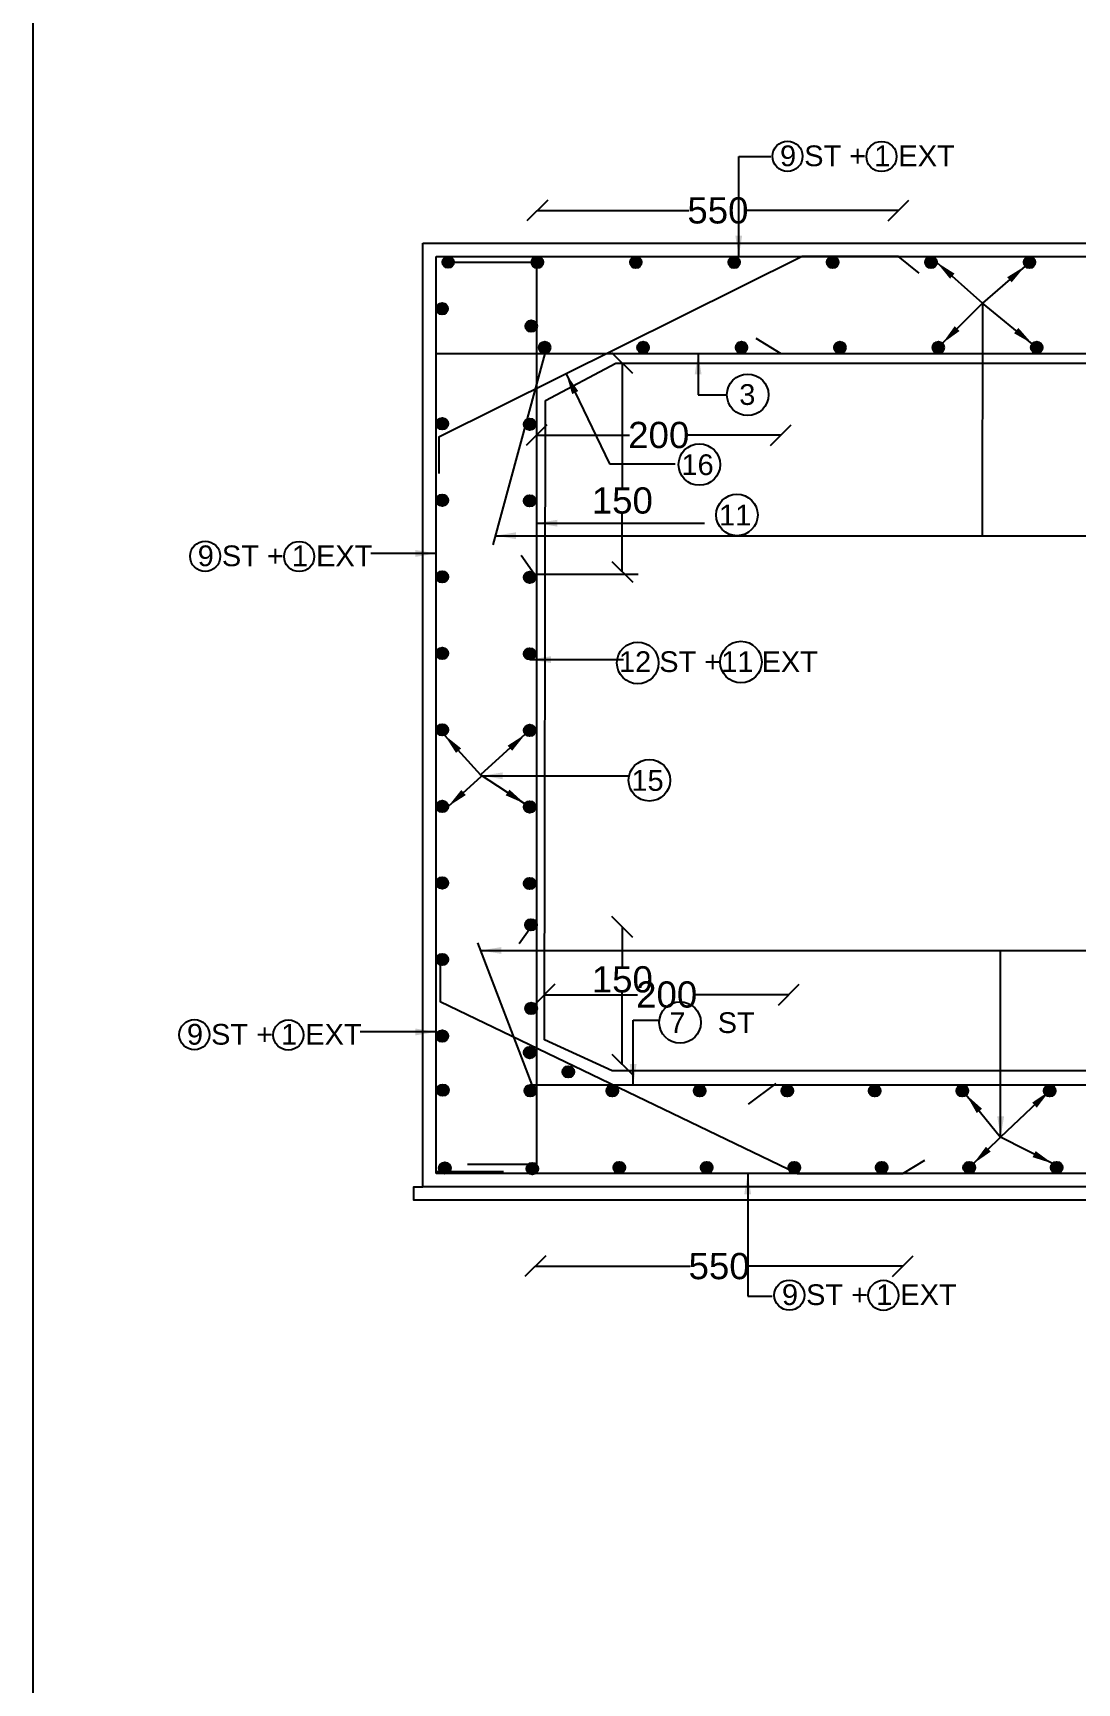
# Model space of a CAD drawing. Header units: millimetres. Extents: x 5124 to 6568637, y 2311 to 91879094.
# Drawn here: x 3687079 to 3691852, y 45938959 to 45946505 of the extents above; entities that cross this region are included whole.
import ezdxf

# ---------------------------------------------------------------- set-up
doc = ezdxf.new("R2010")
doc.units = ezdxf.units.MM
doc.header["$MEASUREMENT"] = 0
for name, color, linetype in [('DIMENSION', 7, 'Continuous'), ('DRAWING', 7, 'Continuous'), ('TEXT', 7, 'Continuous')]:
    doc.layers.add(name, color=color, linetype=linetype)
doc.styles.get("Standard").update_dxf_attribs({"font": 'arial.ttf', "height": 120})
doc.dimstyles.get("Standard").update_dxf_attribs({"dimtxt": 200, "dimasz": 110, "dimexe": 0.18, "dimexo": 0.0625, "dimgap": 0.09, "dimtad": 0, "dimtih": 1, "dimtoh": 1, "dimdec": 0, "dimzin": 0, "dimdsep": 46, "dimtxsty": 'Standard', "dimblk": 'OBLIQUE', "dimcen": 0.09, "dimse1": 1, "dimse2": 1, "dimadec": 0, "dimazin": 0, "dimtfac": 1, "dimtdec": 0, "dimtofl": 0, "dimtmove": 0, "dimatfit": 3, "dimfxl": 1, "dimtolj": 1, "dimtzin": 0, "dimarcsym": 0})

# ---------------------------------------------------------------- blocks, each defined once
blk = doc.blocks.new('_Oblique')
at = {"color": 0, "linetype": 'ByBlock', "lineweight": -2}
blk.add_line((-0.5, -0.5), (0.5, 0.5), dxfattribs=at)
blk = doc.blocks.new('*D116')
at = {"layer": 'Defpoints', "color": 0, "linetype": 'Continuous', "transparency": 16777216}
for p in [(3691036, 45945692.7), (3689384.9, 45945482.2), (3691036, 45945483.2)]:
    blk.add_point(p, dxfattribs=at)
at = {"layer": 'DIMENSION', "color": 0, "linetype": 'Continuous', "lineweight": -2, "transparency": 16777216}
for p, q in [((3689384.9, 45945692.7), (3690078, 45945692.7)), ((3691036, 45945692.7), (3690342.9, 45945692.7))]:
    blk.add_line(p, q, dxfattribs=at)
at = {"layer": 'DIMENSION', "color": 0, "linetype": 'Continuous', "lineweight": -2, "transparency": 16777216, "xscale": 95, "yscale": 95, "zscale": 95, "rotation": 180}
blk.add_blockref('_Oblique', (3689384.9, 45945692.7), dxfattribs=at)
at = {"layer": 'DIMENSION', "color": 0, "linetype": 'Continuous', "lineweight": -2, "transparency": 16777216, "xscale": 95, "yscale": 95, "zscale": 95}
blk.add_blockref('_Oblique', (3691036, 45945692.7), dxfattribs=at)
at = {"layer": 'DIMENSION', "color": 0, "linetype": 'Continuous', "transparency": 16777216, "insert": (3690210.4, 45945692.7), "char_height": 120, "attachment_point": 5}
blk.add_mtext('\\A1;550', dxfattribs=at)
blk = doc.blocks.new('*D117')
at = {"layer": 'Defpoints', "color": 0, "linetype": 'Continuous', "transparency": 16777216}
for p in [(3690498.6, 45945039.1), (3689381.3, 45944902.9), (3689381.3, 45944665.7)]:
    blk.add_point(p, dxfattribs=at)
at = {"layer": 'DIMENSION', "color": 0, "linetype": 'Continuous', "lineweight": -2, "transparency": 16777216}
for p, q in [((3689381.3, 45944665.7), (3689806.5, 45944665.7)), ((3690498.6, 45944665.7), (3690073.4, 45944665.7))]:
    blk.add_line(p, q, dxfattribs=at)
at = {"layer": 'DIMENSION', "color": 0, "linetype": 'Continuous', "lineweight": -2, "transparency": 16777216, "xscale": 95, "yscale": 95, "zscale": 95, "rotation": 180}
blk.add_blockref('_Oblique', (3689381.3, 45944665.7), dxfattribs=at)
at = {"layer": 'DIMENSION', "color": 0, "linetype": 'Continuous', "lineweight": -2, "transparency": 16777216, "xscale": 95, "yscale": 95, "zscale": 95}
blk.add_blockref('_Oblique', (3690498.6, 45944665.7), dxfattribs=at)
at = {"layer": 'DIMENSION', "color": 0, "linetype": 'Continuous', "transparency": 16777216, "insert": (3689940, 45944665.7), "char_height": 120, "attachment_point": 5}
blk.add_mtext('\\A1;200', dxfattribs=at)
blk = doc.blocks.new('*D118')
at = {"layer": 'Defpoints', "color": 0, "linetype": 'Continuous', "transparency": 16777216}
for p in [(3689770.6, 45944995.2), (3689770.6, 45944040.8), (3689773.3, 45944040.8)]:
    blk.add_point(p, dxfattribs=at)
at = {"layer": 'DIMENSION', "color": 0, "linetype": 'Continuous', "lineweight": -2, "transparency": 16777216}
for p, q in [((3689773.3, 45944995.2), (3689773.3, 45944427.5)), ((3689773.3, 45944040.8), (3689773.3, 45944304.8))]:
    blk.add_line(p, q, dxfattribs=at)
at = {"layer": 'DIMENSION', "color": 0, "linetype": 'Continuous', "lineweight": -2, "transparency": 16777216, "xscale": 95, "yscale": 95, "zscale": 95}
for p, rotation in [((3689773.3, 45944995.2), 90), ((3689773.3, 45944040.8), 270)]:
    blk.add_blockref('_Oblique', p, dxfattribs=dict(at, rotation=rotation))
at = {"layer": 'DIMENSION', "color": 0, "linetype": 'Continuous', "transparency": 16777216, "insert": (3689773.3, 45944366.1), "char_height": 120, "attachment_point": 5}
blk.add_mtext('\\A1;150', dxfattribs=at)
blk = doc.blocks.new('*D119')
at = {"layer": 'Defpoints', "color": 0, "linetype": 'Continuous', "transparency": 16777216}
for p in [(3690534.9, 45942480.2), (3689417.5, 45942344.1), (3689417.5, 45942106.9)]:
    blk.add_point(p, dxfattribs=at)
at = {"layer": 'DIMENSION', "color": 0, "linetype": 'Continuous', "lineweight": -2, "transparency": 16777216}
for p, q in [((3689417.5, 45942106.9), (3689842.7, 45942106.9)), ((3690534.9, 45942106.9), (3690109.7, 45942106.9))]:
    blk.add_line(p, q, dxfattribs=at)
at = {"layer": 'DIMENSION', "color": 0, "linetype": 'Continuous', "lineweight": -2, "transparency": 16777216, "xscale": 95, "yscale": 95, "zscale": 95, "rotation": 180}
blk.add_blockref('_Oblique', (3689417.5, 45942106.9), dxfattribs=at)
at = {"layer": 'DIMENSION', "color": 0, "linetype": 'Continuous', "lineweight": -2, "transparency": 16777216, "xscale": 95, "yscale": 95, "zscale": 95}
blk.add_blockref('_Oblique', (3690534.9, 45942106.9), dxfattribs=at)
at = {"layer": 'DIMENSION', "color": 0, "linetype": 'Continuous', "transparency": 16777216, "insert": (3689976.2, 45942106.9), "char_height": 120, "attachment_point": 5}
blk.add_mtext('\\A1;200', dxfattribs=at)
blk = doc.blocks.new('*D120')
at = {"layer": 'Defpoints', "color": 0, "linetype": 'Continuous', "transparency": 16777216}
for p in [(3689770.6, 45942416.2), (3689770.6, 45941787.8), (3689773.3, 45941787.8)]:
    blk.add_point(p, dxfattribs=at)
at = {"layer": 'DIMENSION', "color": 0, "linetype": 'Continuous', "lineweight": -2, "transparency": 16777216}
for p, q in [((3689773.3, 45942416.2), (3689773.3, 45942237.7)), ((3689773.3, 45941787.8), (3689773.3, 45942115))]:
    blk.add_line(p, q, dxfattribs=at)
at = {"layer": 'DIMENSION', "color": 0, "linetype": 'Continuous', "lineweight": -2, "transparency": 16777216, "xscale": 95, "yscale": 95, "zscale": 95}
for p, rotation in [((3689773.3, 45942416.2), 90), ((3689773.3, 45941787.8), 270)]:
    blk.add_blockref('_Oblique', p, dxfattribs=dict(at, rotation=rotation))
at = {"layer": 'DIMENSION', "color": 0, "linetype": 'Continuous', "transparency": 16777216, "insert": (3689773.3, 45942176.3), "char_height": 120, "attachment_point": 5}
blk.add_mtext('\\A1;150', dxfattribs=at)
blk = doc.blocks.new('*D121')
at = {"layer": 'Defpoints', "color": 0, "linetype": 'Continuous', "transparency": 16777216}
for p in [(3689375.4, 45941288.7), (3691056.4, 45941288.7), (3691056.4, 45940865)]:
    blk.add_point(p, dxfattribs=at)
at = {"layer": 'DIMENSION', "color": 0, "linetype": 'Continuous', "lineweight": -2, "transparency": 16777216}
for p, q in [((3689375.4, 45940865), (3690083.5, 45940865)), ((3691056.4, 45940865), (3690348.4, 45940865))]:
    blk.add_line(p, q, dxfattribs=at)
at = {"layer": 'DIMENSION', "color": 0, "linetype": 'Continuous', "lineweight": -2, "transparency": 16777216, "xscale": 95, "yscale": 95, "zscale": 95, "rotation": 180}
blk.add_blockref('_Oblique', (3689375.4, 45940865), dxfattribs=at)
at = {"layer": 'DIMENSION', "color": 0, "linetype": 'Continuous', "lineweight": -2, "transparency": 16777216, "xscale": 95, "yscale": 95, "zscale": 95}
blk.add_blockref('_Oblique', (3691056.4, 45940865), dxfattribs=at)
at = {"layer": 'DIMENSION', "color": 0, "linetype": 'Continuous', "transparency": 16777216, "insert": (3690215.9, 45940865), "char_height": 120, "attachment_point": 5}
blk.add_mtext('\\A1;550', dxfattribs=at)

msp = doc.modelspace()

# ---------------------------------------------------------------- hatches: boundary and pattern name
at = {"layer": 'DRAWING', "linetype": 'Continuous'}
for points in [[(3688950.4, 45945456.8, 1), (3689003.1, 45945456.8, 1)], [(3689358.5, 45945456.8, 1), (3689411.2, 45945456.8, 1)], [(3689358.5, 45945455.8, 1), (3689411.2, 45945455.8, 1)], [(3689808.5, 45945456.8, 1), (3689861.2, 45945456.8, 1)], [(3689808.5, 45945455.8, 1), (3689861.2, 45945455.8, 1)], [(3690258.5, 45945456.8, 1), (3690311.2, 45945456.8, 1)], [(3690258.5, 45945455.8, 1), (3690311.2, 45945455.8, 1)], [(3690708.5, 45945456.8, 1), (3690761.2, 45945456.8, 1)], [(3690708.5, 45945455.8, 1), (3690761.2, 45945455.8, 1)], [(3691158.5, 45945456.8, 1), (3691211.2, 45945456.8, 1)], [(3691158.5, 45945455.8, 1), (3691211.2, 45945455.8, 1)], [(3691608.5, 45945456.8, 1), (3691661.2, 45945456.8, 1)], [(3691608.5, 45945455.8, 1), (3691661.2, 45945455.8, 1)], [(3688923.4, 45945243.9, 1), (3688976.1, 45945243.9, 1)], [(3689330.5, 45945164.3, 1), (3689383.2, 45945164.3, 1)], [(3689392, 45945067, 1), (3689444.7, 45945067, 1)], [(3689392, 45945066, 1), (3689444.7, 45945066, 1)], [(3689842, 45945067, 1), (3689894.7, 45945067, 1)], [(3689842, 45945066, 1), (3689894.7, 45945066, 1)], [(3690292, 45945067, 1), (3690344.7, 45945067, 1)], [(3690292, 45945066, 1), (3690344.7, 45945066, 1)], [(3690742, 45945067, 1), (3690794.7, 45945067, 1)], [(3690742, 45945066, 1), (3690794.7, 45945066, 1)], [(3691192, 45945067, 1), (3691244.7, 45945067, 1)], [(3691192, 45945066, 1), (3691244.7, 45945066, 1)], [(3691642, 45945067, 1), (3691694.7, 45945067, 1)], [(3691642, 45945066, 1), (3691694.7, 45945066, 1)], [(3688923.2, 45944717.8, 1), (3688975.9, 45944717.8, 1)], [(3688924.2, 45944717.8, 1), (3688976.9, 45944717.8, 1)], [(3689323, 45944715.4, 1), (3689375.8, 45944715.4, 1)], [(3689324, 45944715.4, 1), (3689376.8, 45944715.4, 1)], [(3688923.2, 45944367.8, 1), (3688975.9, 45944367.8, 1)], [(3688924.2, 45944367.8, 1), (3688976.9, 45944367.8, 1)], [(3689323, 45944365.4, 1), (3689375.8, 45944365.4, 1)], [(3689324, 45944365.4, 1), (3689376.8, 45944365.4, 1)], [(3688923.2, 45944017.8, 1), (3688975.9, 45944017.8, 1)], [(3688924.2, 45944017.8, 1), (3688976.9, 45944017.8, 1)], [(3689323, 45944015.4, 1), (3689375.8, 45944015.4, 1)], [(3689324, 45944015.4, 1), (3689376.8, 45944015.4, 1)], [(3688923.2, 45943667.8, 1), (3688975.9, 45943667.8, 1)], [(3688924.2, 45943667.8, 1), (3688976.9, 45943667.8, 1)], [(3689323, 45943665.4, 1), (3689375.8, 45943665.4, 1)], [(3689324, 45943665.4, 1), (3689376.8, 45943665.4, 1)], [(3688923.2, 45943317.8, 1), (3688975.9, 45943317.8, 1)], [(3688924.2, 45943317.8, 1), (3688976.9, 45943317.8, 1)], [(3689323, 45943315.4, 1), (3689375.8, 45943315.4, 1)], [(3689324, 45943315.4, 1), (3689376.8, 45943315.4, 1)], [(3688923.2, 45942967.8, 1), (3688975.9, 45942967.8, 1)], [(3688924.2, 45942967.8, 1), (3688976.9, 45942967.8, 1)], [(3689323, 45942965.4, 1), (3689375.8, 45942965.4, 1)], [(3689324, 45942965.4, 1), (3689376.8, 45942965.4, 1)], [(3688923.2, 45942617.8, 1), (3688975.9, 45942617.8, 1)], [(3688924.2, 45942617.8, 1), (3688976.9, 45942617.8, 1)], [(3689323, 45942615.4, 1), (3689375.8, 45942615.4, 1)], [(3689324, 45942615.4, 1), (3689376.8, 45942615.4, 1)], [(3689328.6, 45942426.2, 1), (3689381.3, 45942426.2, 1)], [(3689329.6, 45942426.2, 1), (3689382.3, 45942426.2, 1)], [(3688923.2, 45942267.8, 1), (3688975.9, 45942267.8, 1)], [(3688924.2, 45942267.8, 1), (3688976.9, 45942267.8, 1)], [(3689329.6, 45942044.3, 1), (3689382.3, 45942044.3, 1)], [(3689330.6, 45942044.3, 1), (3689383.3, 45942044.3, 1)], [(3688923.2, 45941917.8, 1), (3688975.9, 45941917.8, 1)], [(3688924.2, 45941917.8, 1), (3688976.9, 45941917.8, 1)], [(3689323, 45941842.2, 1), (3689375.8, 45941842.2, 1)], [(3689324, 45941842.2, 1), (3689376.8, 45941842.2, 1)], [(3689499.6, 45941754.1, 1), (3689552.3, 45941754.1, 1)], [(3689500.6, 45941754.1, 1), (3689553.3, 45941754.1, 1)], [(3688925.8, 45941670.2, 1), (3688978.5, 45941670.2, 1)], [(3688926.8, 45941670.2, 1), (3688979.5, 45941670.2, 1)], [(3689325.6, 45941667.8, 1), (3689378.3, 45941667.8, 1)], [(3689326.6, 45941667.8, 1), (3689379.3, 45941667.8, 1)], [(3689700.7, 45941668.2, 1), (3689753.4, 45941668.2, 1)], [(3689700.7, 45941667.2, 1), (3689753.4, 45941667.2, 1)], [(3689701.7, 45941668.2, 1), (3689754.4, 45941668.2, 1)], [(3689701.7, 45941667.2, 1), (3689754.4, 45941667.2, 1)], [(3690100.7, 45941668.2, 1), (3690153.4, 45941668.2, 1)], [(3690100.7, 45941667.2, 1), (3690153.4, 45941667.2, 1)], [(3690101.7, 45941668.2, 1), (3690154.4, 45941668.2, 1)], [(3690101.7, 45941667.2, 1), (3690154.4, 45941667.2, 1)], [(3690500.7, 45941668.2, 1), (3690553.4, 45941668.2, 1)], [(3690500.7, 45941667.2, 1), (3690553.4, 45941667.2, 1)], [(3690501.7, 45941668.2, 1), (3690554.4, 45941668.2, 1)], [(3690501.7, 45941667.2, 1), (3690554.4, 45941667.2, 1)], [(3690900.7, 45941668.2, 1), (3690953.4, 45941668.2, 1)], [(3690900.7, 45941667.2, 1), (3690953.4, 45941667.2, 1)], [(3690901.7, 45941668.2, 1), (3690954.4, 45941668.2, 1)], [(3690901.7, 45941667.2, 1), (3690954.4, 45941667.2, 1)], [(3691300.7, 45941668.2, 1), (3691353.4, 45941668.2, 1)], [(3691300.7, 45941667.2, 1), (3691353.4, 45941667.2, 1)], [(3691301.7, 45941668.2, 1), (3691354.4, 45941668.2, 1)], [(3691301.7, 45941667.2, 1), (3691354.4, 45941667.2, 1)], [(3691700.7, 45941668.2, 1), (3691753.4, 45941668.2, 1)], [(3691700.7, 45941667.2, 1), (3691753.4, 45941667.2, 1)], [(3691701.7, 45941668.2, 1), (3691754.4, 45941668.2, 1)], [(3691701.7, 45941667.2, 1), (3691754.4, 45941667.2, 1)], [(3688935, 45941313.9, 1), (3688987.7, 45941313.9, 1)], [(3688936, 45941313.9, 1), (3688988.7, 45941313.9, 1)], [(3689334.8, 45941311.5, 1), (3689387.5, 45941311.5, 1)], [(3689335.8, 45941311.5, 1), (3689388.5, 45941311.5, 1)], [(3689732.5, 45941316.8, 1), (3689785.2, 45941316.8, 1)], [(3689732.5, 45941315.8, 1), (3689785.2, 45941315.8, 1)], [(3689733.5, 45941316.8, 1), (3689786.2, 45941316.8, 1)], [(3689733.5, 45941315.8, 1), (3689786.2, 45941315.8, 1)], [(3690132.5, 45941316.8, 1), (3690185.2, 45941316.8, 1)], [(3690132.5, 45941315.8, 1), (3690185.2, 45941315.8, 1)], [(3690133.5, 45941316.8, 1), (3690186.2, 45941316.8, 1)], [(3690133.5, 45941315.8, 1), (3690186.2, 45941315.8, 1)], [(3690532.5, 45941316.8, 1), (3690585.2, 45941316.8, 1)], [(3690532.5, 45941315.8, 1), (3690585.2, 45941315.8, 1)], [(3690533.5, 45941316.8, 1), (3690586.2, 45941316.8, 1)], [(3690533.5, 45941315.8, 1), (3690586.2, 45941315.8, 1)], [(3690932.5, 45941316.8, 1), (3690985.2, 45941316.8, 1)], [(3690932.5, 45941315.8, 1), (3690985.2, 45941315.8, 1)], [(3690933.5, 45941316.8, 1), (3690986.2, 45941316.8, 1)], [(3690933.5, 45941315.8, 1), (3690986.2, 45941315.8, 1)], [(3691332.5, 45941316.8, 1), (3691385.2, 45941316.8, 1)], [(3691332.5, 45941315.8, 1), (3691385.2, 45941315.8, 1)], [(3691333.5, 45941316.8, 1), (3691386.2, 45941316.8, 1)], [(3691333.5, 45941315.8, 1), (3691386.2, 45941315.8, 1)], [(3691732.5, 45941316.8, 1), (3691785.2, 45941316.8, 1)], [(3691732.5, 45941315.8, 1), (3691785.2, 45941315.8, 1)], [(3691733.5, 45941316.8, 1), (3691786.2, 45941316.8, 1)], [(3691733.5, 45941315.8, 1), (3691786.2, 45941315.8, 1)]]:
    msp.add_hatch(color=256, dxfattribs=at).paths.add_polyline_path(points)

# ---------------------------------------------------------------- linework, layer by layer
at = {"layer": 'DIMENSION', "linetype": 'Continuous'}
for points in [[(3690383.9, 45945109.1), (3690498.6, 45945039.1)], [(3689311.3, 45944117), (3689372, 45944030.6), (3689846, 45944030.6)], [(3689381.3, 45942450.4), (3689301, 45942339.4)], [(3696481, 45941228.1), (3696481, 45941167.4), (3688820.1, 45941167.4), (3688820.1, 45941228.1), (3688861.9, 45941228.1)]]:
    msp.add_lwpolyline(points, dxfattribs=at)
for centre, radius in [((3690528.7, 45945941), 69), ((3690958.4, 45945939.8), 69), ((3690346.5, 45944850.1), 94.9), ((3690125.5, 45944531.2), 94.9), ((3690297.5, 45944300.7), 94.9), ((3687866, 45944111.8), 69), ((3688295.7, 45944110.5), 69), ((3689844.1, 45943624), 95.3), ((3690315.7, 45943628.2), 94.9), ((3689896.9, 45943087.3), 94.9), ((3690037.3, 45941979.7), 94.9), ((3687816.6, 45941923.7), 69), ((3688246.3, 45941922.5), 69), ((3690537.3, 45940732.9), 69), ((3690967, 45940731.7), 69)]:
    msp.add_circle(centre, radius, dxfattribs=at)
at = {"layer": 'DRAWING', "linetype": 'Continuous'}
for p, q in [((3688861.9, 45945543.8), (3700381.2, 45945543.8)), ((3688861.9, 45941228.1), (3688861.9, 45945543.8)), ((3688922.5, 45945483.2), (3700381.2, 45945483.2)), ((3688922.5, 45941288.7), (3688922.5, 45945483.2)), ((3700381.2, 45941288.7), (3688922.5, 45941288.7)), ((3700381.2, 45941228.1), (3688861.9, 45941228.1))]:
    msp.add_line(p, q, dxfattribs=at)
msp.add_lwpolyline([(3722970.4, 45956413.9), (3687078.7, 45956413.9), (3687078.7, 45931147.2), (3722970.4, 45931147.2)], close=True, dxfattribs=at)
for points in [[(3691130.6, 45945406.3), (3691036, 45945483.2), (3690595.1, 45945483.2), (3688934.6, 45944655.8), (3688934.6, 45944490.4)], [(3689003.1, 45945456.8), (3689381.3, 45945456.8), (3689381.3, 45941330.5), (3689065.4, 45941330.5)], [(3691420.6, 45945269.4), (3691419.1, 45944205.8)], [(3688922.5, 45945039.1), (3700381.2, 45945039.1)], [(3689418.3, 45945039.6), (3689181.1, 45944163.7)], [(3689422.5, 45944823.6), (3689743.9, 45944995.2), (3695539.2, 45944995.2), (3695856.7, 45944839.3), (3695856.7, 45941931.2), (3695544.1, 45941758.6), (3689726.6, 45941758.6), (3689417.2, 45941900.1), (3689422.5, 45944823.6)], [(3689111.5, 45942344.4), (3689359.7, 45941694.4), (3702972, 45941694.4)], [(3688940, 45942248), (3688940, 45942076.2), (3690573.9, 45941288.7), (3691056.4, 45941288.7), (3691156.2, 45941350.3)], [(3690475.1, 45941700.4), (3690349.4, 45941606.9)], [(3689230.7, 45941296.5), (3688922.5, 45941296.5)]]:
    msp.add_lwpolyline(points, dxfattribs=at)
for centre in [(3688976.8, 45945456.8), (3689384.9, 45945456.8), (3689384.9, 45945455.8), (3689834.9, 45945456.8), (3689834.9, 45945455.8), (3690284.9, 45945456.8), (3690284.9, 45945455.8), (3690734.9, 45945456.8), (3690734.9, 45945455.8), (3691184.9, 45945456.8), (3691184.9, 45945455.8), (3691634.9, 45945456.8), (3691634.9, 45945455.8), (3688949.8, 45945243.9), (3689356.9, 45945164.3), (3689418.3, 45945067), (3689418.3, 45945066), (3689868.3, 45945067), (3689868.3, 45945066), (3690318.3, 45945067), (3690318.3, 45945066), (3690768.3, 45945067), (3690768.3, 45945066), (3691218.3, 45945067), (3691218.3, 45945066), (3691668.3, 45945067), (3691668.3, 45945066), (3688949.6, 45944717.8), (3688950.6, 45944717.8), (3689349.4, 45944715.4), (3689350.4, 45944715.4), (3688949.6, 45944367.8), (3688950.6, 45944367.8), (3689349.4, 45944365.4), (3689350.4, 45944365.4), (3688949.6, 45944017.8), (3688950.6, 45944017.8), (3689349.4, 45944015.4), (3689350.4, 45944015.4), (3688949.6, 45943667.8), (3688950.6, 45943667.8), (3689349.4, 45943665.4), (3689350.4, 45943665.4), (3688949.6, 45943317.8), (3688950.6, 45943317.8), (3689349.4, 45943315.4), (3689350.4, 45943315.4), (3688949.6, 45942967.8), (3688950.6, 45942967.8), (3689349.4, 45942965.4), (3689350.4, 45942965.4), (3688949.6, 45942617.8), (3688950.6, 45942617.8), (3689349.4, 45942615.4), (3689350.4, 45942615.4), (3689355, 45942426.2), (3689356, 45942426.2), (3688949.6, 45942267.8), (3688950.6, 45942267.8), (3689355.9, 45942044.3), (3689356.9, 45942044.3), (3688949.6, 45941917.8), (3688950.6, 45941917.8), (3689349.4, 45941842.2), (3689350.4, 45941842.2), (3689526, 45941754.1), (3689527, 45941754.1), (3688952.1, 45941670.2), (3688953.1, 45941670.2), (3689351.9, 45941667.8), (3689352.9, 45941667.8), (3689727, 45941668.2), (3689727, 45941667.2), (3689728, 45941668.2), (3689728, 45941667.2), (3690127, 45941668.2), (3690127, 45941667.2), (3690128, 45941668.2), (3690128, 45941667.2), (3690527, 45941668.2), (3690527, 45941667.2), (3690528, 45941668.2), (3690528, 45941667.2), (3690927, 45941668.2), (3690927, 45941667.2), (3690928, 45941668.2), (3690928, 45941667.2), (3691327, 45941668.2), (3691327, 45941667.2), (3691328, 45941668.2), (3691328, 45941667.2), (3691727, 45941668.2), (3691727, 45941667.2), (3691728, 45941668.2), (3691728, 45941667.2), (3688961.4, 45941313.9), (3688962.4, 45941313.9), (3689361.2, 45941311.5), (3689362.2, 45941311.5), (3689758.9, 45941316.8), (3689758.9, 45941315.8), (3689759.9, 45941316.8), (3689759.9, 45941315.8), (3690158.9, 45941316.8), (3690158.9, 45941315.8), (3690159.9, 45941316.8), (3690159.9, 45941315.8), (3690558.9, 45941316.8), (3690558.9, 45941315.8), (3690559.9, 45941316.8), (3690559.9, 45941315.8), (3690958.9, 45941316.8), (3690958.9, 45941315.8), (3690959.9, 45941316.8), (3690959.9, 45941315.8), (3691358.9, 45941316.8), (3691358.9, 45941315.8), (3691359.9, 45941316.8), (3691359.9, 45941315.8), (3691758.9, 45941316.8), (3691758.9, 45941315.8), (3691759.9, 45941316.8), (3691759.9, 45941315.8)]:
    msp.add_circle(centre, 26.4, dxfattribs=at)

# ---------------------------------------------------------------- texts
at = {"layer": 'TEXT'}
for s, height, p in [('9 ST + 1 EXT', 94.844, (3690494.5, 45945895.6)), ('3', 94.8, (3690308.1, 45944803.9)), ('16 ', 94.84, (3690043.7, 45944483.1)), ('11  ', 94.84, (3690215.6, 45944252.6)), ('9 ST + 1 EXT', 94.844, (3687831.9, 45944066.4)), ('12 ST +11 EXT', 94.844, (3689758, 45943582.4)), ('15', 94.84, (3689815, 45943039.2)), ('9 ST + 1 EXT', 94.844, (3687782.5, 45941878.3)), ('7    ST', 94.84, (3689988.5, 45941931.6)), ('9 ST + 1 EXT', 94.844, (3690503.2, 45940687.5))]:
    msp.add_text(s, height=height, dxfattribs=at).set_placement(p)

# ---------------------------------------------------------------- dimensions: what is measured, and where the dimension line sits
at = {"layer": 'DIMENSION', "linetype": 'Continuous'}
for base, p1, p2, text, picture, middle in [((3691036, 45945692.7), (3689384.9, 45945482.2), (3691036, 45945483.2), '550', '*D116', (3690210.4, 45945692.7)), ((3689381.3, 45944665.7), (3690498.6, 45945039.1), (3689381.3, 45944902.9), '200', '*D117', (3689940, 45944665.7)), ((3689417.5, 45942106.9), (3690534.9, 45942480.2), (3689417.5, 45942344.1), '200', '*D119', (3689976.2, 45942106.9)), ((3691056.4, 45940865), (3689375.4, 45941288.7), (3691056.4, 45941288.7), '550', '*D121', (3690215.9, 45940865))]:
    dim = msp.add_linear_dim(base=base, p1=p1, p2=p2, text=text, dimstyle='Standard', override={"dimasz": 95, "dimarcsym": 1}, dxfattribs=at)
    dim.commit()
    dim.dimension.update_dxf_attribs({"geometry": picture, "text_midpoint": middle})
for base, p1, p2, picture, middle in [((3689773.3, 45944040.8), (3689770.6, 45944995.2), (3689770.6, 45944040.8), '*D118', (3689773.3, 45944366.1)), ((3689773.3, 45941787.8), (3689770.6, 45942416.2), (3689770.6, 45941787.8), '*D120', (3689773.3, 45942176.3))]:
    dim = msp.add_linear_dim(base=base, p1=p1, p2=p2, angle=90, text='150', dimstyle='Standard', override={"dimasz": 95, "dimarcsym": 1}, dxfattribs=at)
    dim.commit()
    dim.dimension.update_dxf_attribs({"geometry": picture, "text_midpoint": middle, "dimtype": 160})

# ---------------------------------------------------------------- leaders
at = {"layer": 'DRAWING', "linetype": 'Continuous'}
for points in [[(3690305.8, 45945483.2), (3690305.8, 45945940), (3690452.3, 45945940)], [(3691211.2, 45945455.8), (3691420.6, 45945269.4)], [(3691615, 45945438.5), (3691420.6, 45945269.4)], [(3691236.9, 45945085.6), (3691420.6, 45945269.4)], [(3691647.9, 45945083.7), (3691420.6, 45945269.4)], [(3690120, 45945039.1), (3690120, 45944849.5), (3690249.7, 45944849.5)], [(3689516.5, 45944945.8), (3689715.2, 45944535.2), (3690015.7, 45944535.2)], [(3689381.3, 45944263.1), (3690149.4, 45944263.1)], [(3689192.5, 45944205.8), (3695717.8, 45944205.8)], [(3688922.5, 45944124.7), (3688623.4, 45944124.7)], [(3689352.7, 45943639.2), (3689778.6, 45943639.2)], [(3688960.9, 45943293.5), (3689124.5, 45943112.3)], [(3689329.8, 45943297.8), (3689124.5, 45943112.3)], [(3688976.9, 45942967.8), (3689130.1, 45943106.1)], [(3689328.3, 45942979.8), (3689124.5, 45943112.3)], [(3689131.3, 45943107.9), (3689803.3, 45943107.9)], [(3689124.9, 45942309.1), (3694370.8, 45942309.1)], [(3691503.3, 45941455.3), (3691503.3, 45942309.1)], [(3689823, 45941694.4), (3689823, 45941990.4), (3689938.2, 45941990.4)], [(3688922.5, 45941936.6), (3688574.1, 45941936.6)], [(3691727, 45941667.2), (3691503.3, 45941455.3)], [(3691346.2, 45941649.1), (3691503.3, 45941455.3)], [(3691378.7, 45941334.2), (3691503.3, 45941455.3)], [(3691740.7, 45941334.9), (3691503.3, 45941455.3)], [(3690346.6, 45941288.7), (3690346.6, 45940728.6), (3690458.6, 45940728.6)]]:
    msp.add_leader(points, dimstyle='Standard', override={"dimasz": 95, "dimgap": 0.09, "dimtad": 0, "dimarcsym": 1}, dxfattribs=at)

doc.saveas('drawing.dxf')
